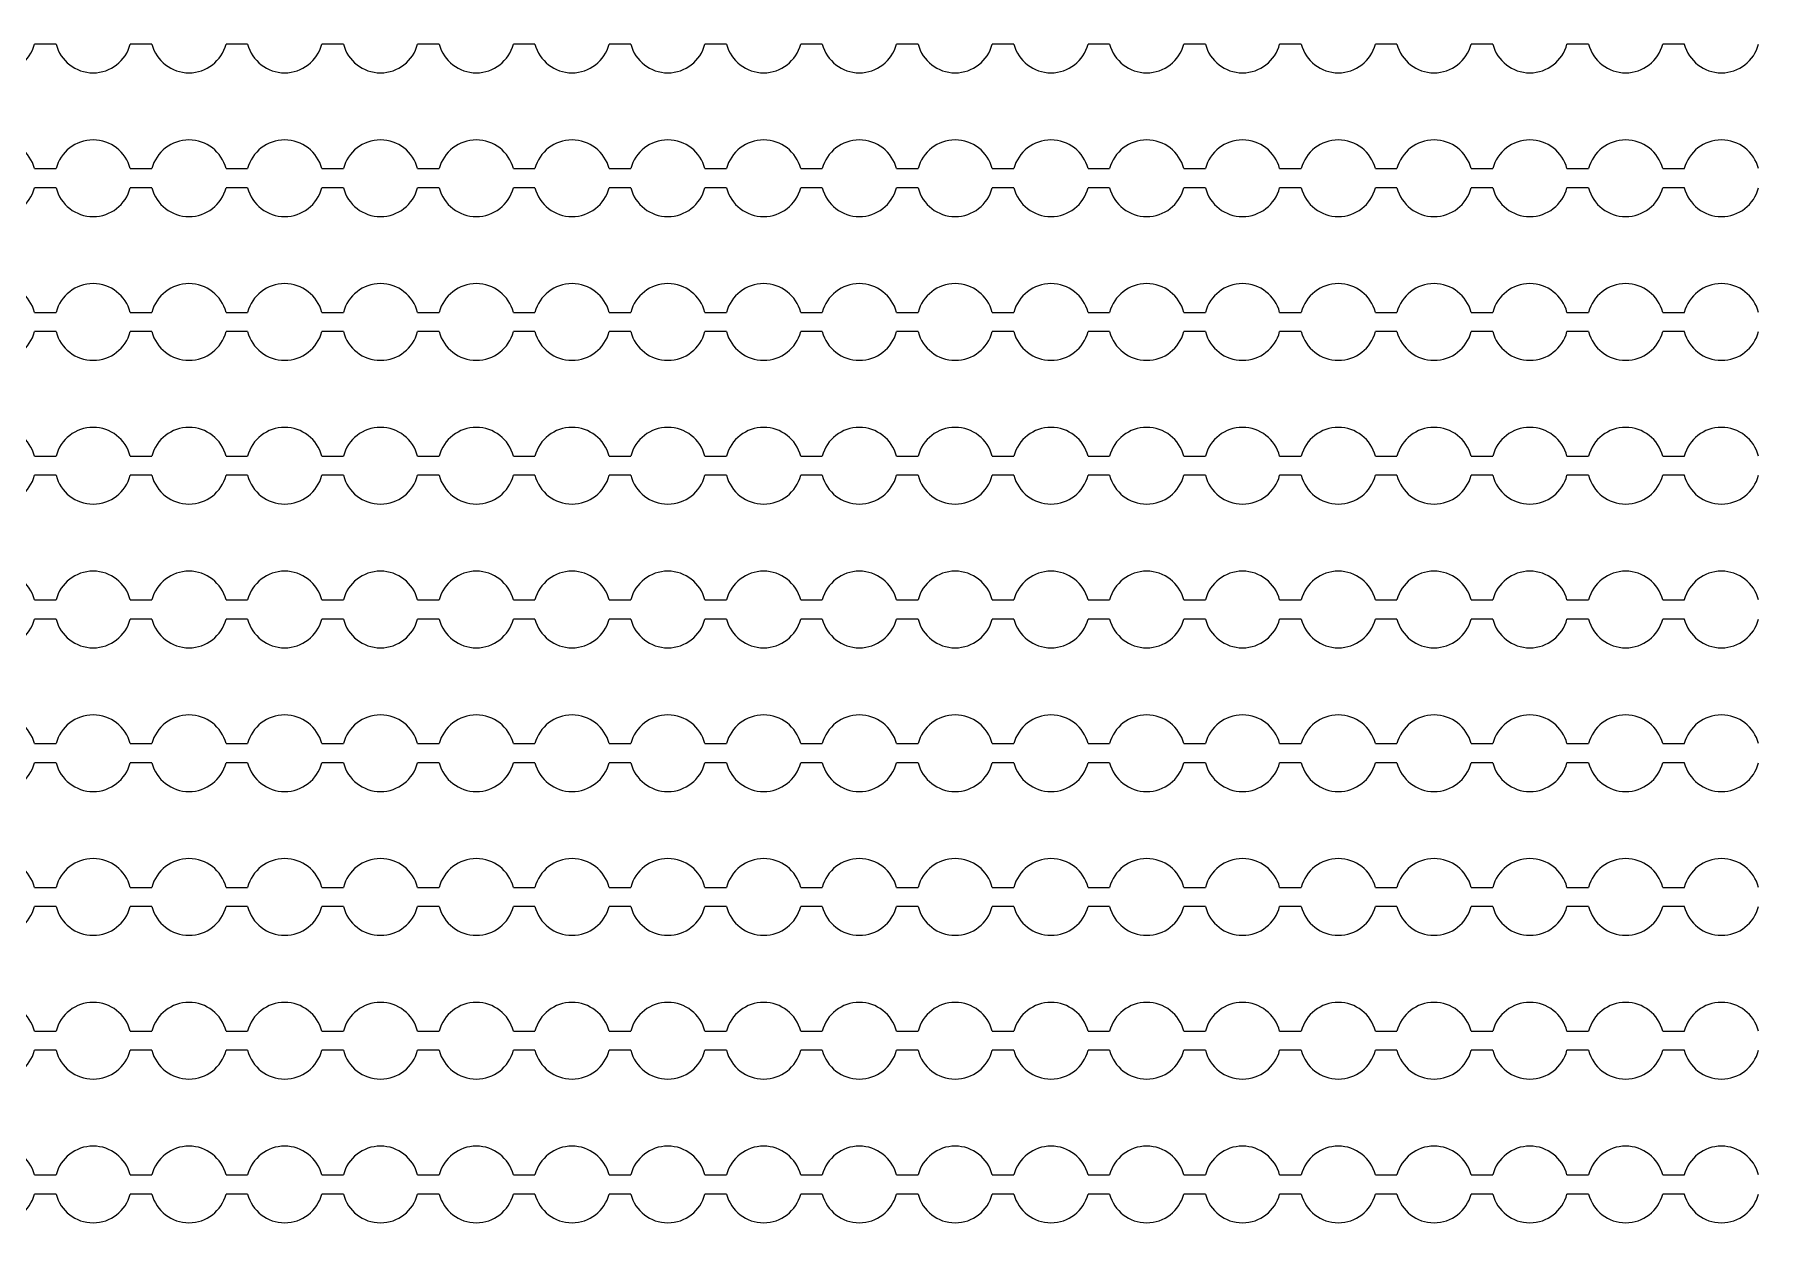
# Model space of a CAD drawing. Extents: x 4056 to 105656, y 4120 to 105720.
# Drawn here: x 63991 to 64891, y 71467 to 72099 of the extents above; entities that cross this region are included whole.
import ezdxf

# ---------------------------------------------------------------- set-up
doc = ezdxf.new("R2010")
doc.units = 13
doc.header["$MEASUREMENT"] = 0
doc.layers.add('Main Layer', color=7, linetype='Continuous', lineweight=0)

msp = doc.modelspace()

# ---------------------------------------------------------------- linework, layer by layer
for p, q in [((64002.15, 72094.2), (63990.88, 72094.2)), ((64052.15, 72094.2), (64040.88, 72094.2)), ((64102.15, 72094.2), (64090.88, 72094.2)), ((64152.15, 72094.2), (64140.88, 72094.2)), ((64202.15, 72094.2), (64190.88, 72094.2)), ((64252.15, 72094.2), (64240.88, 72094.2)), ((64302.15, 72094.2), (64290.88, 72094.2)), ((64352.15, 72094.2), (64340.88, 72094.2)), ((64402.15, 72094.2), (64390.88, 72094.2)), ((64452.15, 72094.2), (64440.88, 72094.2)), ((64502.15, 72094.2), (64490.88, 72094.2)), ((64552.15, 72094.2), (64540.88, 72094.2)), ((64602.15, 72094.2), (64590.88, 72094.2)), ((64652.15, 72094.2), (64640.88, 72094.2)), ((64702.15, 72094.2), (64690.88, 72094.2)), ((64752.15, 72094.2), (64740.88, 72094.2)), ((64802.15, 72094.2), (64790.88, 72094.2)), ((64852.15, 72094.2), (64840.88, 72094.2)), ((63990.88, 72029.2), (64002.15, 72029.2)), ((64040.88, 72029.2), (64052.15, 72029.2)), ((64090.88, 72029.2), (64102.15, 72029.2)), ((64140.88, 72029.2), (64152.15, 72029.2)), ((64190.88, 72029.2), (64202.15, 72029.2)), ((64240.88, 72029.2), (64252.15, 72029.2)), ((64290.88, 72029.2), (64302.15, 72029.2)), ((64340.88, 72029.2), (64352.15, 72029.2)), ((64390.88, 72029.2), (64402.15, 72029.2)), ((64440.88, 72029.2), (64452.15, 72029.2)), ((64490.88, 72029.2), (64502.15, 72029.2)), ((64540.88, 72029.2), (64552.15, 72029.2)), ((64590.88, 72029.2), (64602.15, 72029.2)), ((64640.88, 72029.2), (64652.15, 72029.2)), ((64690.88, 72029.2), (64702.15, 72029.2)), ((64740.88, 72029.2), (64752.15, 72029.2)), ((64790.88, 72029.2), (64802.15, 72029.2)), ((64840.88, 72029.2), (64852.15, 72029.2)), ((64002.15, 72019.2), (63990.88, 72019.2)), ((64052.15, 72019.2), (64040.88, 72019.2)), ((64102.15, 72019.2), (64090.88, 72019.2)), ((64152.15, 72019.2), (64140.88, 72019.2)), ((64202.15, 72019.2), (64190.88, 72019.2)), ((64252.15, 72019.2), (64240.88, 72019.2)), ((64302.15, 72019.2), (64290.88, 72019.2)), ((64352.15, 72019.2), (64340.88, 72019.2)), ((64402.15, 72019.2), (64390.88, 72019.2)), ((64452.15, 72019.2), (64440.88, 72019.2)), ((64502.15, 72019.2), (64490.88, 72019.2)), ((64552.15, 72019.2), (64540.88, 72019.2)), ((64602.15, 72019.2), (64590.88, 72019.2)), ((64652.15, 72019.2), (64640.88, 72019.2)), ((64702.15, 72019.2), (64690.88, 72019.2)), ((64752.15, 72019.2), (64740.88, 72019.2)), ((64802.15, 72019.2), (64790.88, 72019.2)), ((64852.15, 72019.2), (64840.88, 72019.2)), ((63990.88, 71954.2), (64002.15, 71954.2)), ((64040.88, 71954.2), (64052.15, 71954.2)), ((64090.88, 71954.2), (64102.15, 71954.2)), ((64140.88, 71954.2), (64152.15, 71954.2)), ((64190.88, 71954.2), (64202.15, 71954.2)), ((64240.88, 71954.2), (64252.15, 71954.2)), ((64290.88, 71954.2), (64302.15, 71954.2)), ((64340.88, 71954.2), (64352.15, 71954.2)), ((64390.88, 71954.2), (64402.15, 71954.2)), ((64440.88, 71954.2), (64452.15, 71954.2)), ((64490.88, 71954.2), (64502.15, 71954.2)), ((64540.88, 71954.2), (64552.15, 71954.2)), ((64590.88, 71954.2), (64602.15, 71954.2)), ((64640.88, 71954.2), (64652.15, 71954.2)), ((64690.88, 71954.2), (64702.15, 71954.2)), ((64740.88, 71954.2), (64752.15, 71954.2)), ((64790.88, 71954.2), (64802.15, 71954.2)), ((64840.88, 71954.2), (64852.15, 71954.2)), ((64002.15, 71944.2), (63990.88, 71944.2)), ((64052.15, 71944.2), (64040.88, 71944.2)), ((64102.15, 71944.2), (64090.88, 71944.2)), ((64152.15, 71944.2), (64140.88, 71944.2)), ((64202.15, 71944.2), (64190.88, 71944.2)), ((64252.15, 71944.2), (64240.88, 71944.2)), ((64302.15, 71944.2), (64290.88, 71944.2)), ((64352.15, 71944.2), (64340.88, 71944.2)), ((64402.15, 71944.2), (64390.88, 71944.2)), ((64452.15, 71944.2), (64440.88, 71944.2)), ((64502.15, 71944.2), (64490.88, 71944.2)), ((64552.15, 71944.2), (64540.88, 71944.2)), ((64602.15, 71944.2), (64590.88, 71944.2)), ((64652.15, 71944.2), (64640.88, 71944.2)), ((64702.15, 71944.2), (64690.88, 71944.2)), ((64752.15, 71944.2), (64740.88, 71944.2)), ((64802.15, 71944.2), (64790.88, 71944.2)), ((64852.15, 71944.2), (64840.88, 71944.2)), ((63990.88, 71879.2), (64002.15, 71879.2)), ((64040.88, 71879.2), (64052.15, 71879.2)), ((64090.88, 71879.2), (64102.15, 71879.2)), ((64140.88, 71879.2), (64152.15, 71879.2)), ((64190.88, 71879.2), (64202.15, 71879.2)), ((64240.88, 71879.2), (64252.15, 71879.2)), ((64290.88, 71879.2), (64302.15, 71879.2)), ((64340.88, 71879.2), (64352.15, 71879.2)), ((64390.88, 71879.2), (64402.15, 71879.2)), ((64440.88, 71879.2), (64452.15, 71879.2)), ((64490.88, 71879.2), (64502.15, 71879.2)), ((64540.88, 71879.2), (64552.15, 71879.2)), ((64590.88, 71879.2), (64602.15, 71879.2)), ((64640.88, 71879.2), (64652.15, 71879.2)), ((64690.88, 71879.2), (64702.15, 71879.2)), ((64740.88, 71879.2), (64752.15, 71879.2)), ((64790.88, 71879.2), (64802.15, 71879.2)), ((64840.88, 71879.2), (64852.15, 71879.2)), ((64002.15, 71869.2), (63990.88, 71869.2)), ((64052.15, 71869.2), (64040.88, 71869.2)), ((64102.15, 71869.2), (64090.88, 71869.2)), ((64152.15, 71869.2), (64140.88, 71869.2)), ((64202.15, 71869.2), (64190.88, 71869.2)), ((64252.15, 71869.2), (64240.88, 71869.2)), ((64302.15, 71869.2), (64290.88, 71869.2)), ((64352.15, 71869.2), (64340.88, 71869.2)), ((64402.15, 71869.2), (64390.88, 71869.2)), ((64452.15, 71869.2), (64440.88, 71869.2)), ((64502.15, 71869.2), (64490.88, 71869.2)), ((64552.15, 71869.2), (64540.88, 71869.2)), ((64602.15, 71869.2), (64590.88, 71869.2)), ((64652.15, 71869.2), (64640.88, 71869.2)), ((64702.15, 71869.2), (64690.88, 71869.2)), ((64752.15, 71869.2), (64740.88, 71869.2)), ((64802.15, 71869.2), (64790.88, 71869.2)), ((64852.15, 71869.2), (64840.88, 71869.2)), ((63990.88, 71804.2), (64002.15, 71804.2)), ((64040.88, 71804.2), (64052.15, 71804.2)), ((64090.88, 71804.2), (64102.15, 71804.2)), ((64140.88, 71804.2), (64152.15, 71804.2)), ((64190.88, 71804.2), (64202.15, 71804.2)), ((64240.88, 71804.2), (64252.15, 71804.2)), ((64290.88, 71804.2), (64302.15, 71804.2)), ((64340.88, 71804.2), (64352.15, 71804.2)), ((64390.88, 71804.2), (64402.15, 71804.2)), ((64440.88, 71804.2), (64452.15, 71804.2)), ((64490.88, 71804.2), (64502.15, 71804.2)), ((64540.88, 71804.2), (64552.15, 71804.2)), ((64590.88, 71804.2), (64602.15, 71804.2)), ((64640.88, 71804.2), (64652.15, 71804.2)), ((64690.88, 71804.2), (64702.15, 71804.2)), ((64740.88, 71804.2), (64752.15, 71804.2)), ((64790.88, 71804.2), (64802.15, 71804.2)), ((64840.88, 71804.2), (64852.15, 71804.2)), ((64002.15, 71794.2), (63990.88, 71794.2)), ((64052.15, 71794.2), (64040.88, 71794.2)), ((64102.15, 71794.2), (64090.88, 71794.2)), ((64152.15, 71794.2), (64140.88, 71794.2)), ((64202.15, 71794.2), (64190.88, 71794.2)), ((64252.15, 71794.2), (64240.88, 71794.2)), ((64302.15, 71794.2), (64290.88, 71794.2)), ((64352.15, 71794.2), (64340.88, 71794.2)), ((64402.15, 71794.2), (64390.88, 71794.2)), ((64452.15, 71794.2), (64440.88, 71794.2)), ((64502.15, 71794.2), (64490.88, 71794.2)), ((64552.15, 71794.2), (64540.88, 71794.2)), ((64602.15, 71794.2), (64590.88, 71794.2)), ((64652.15, 71794.2), (64640.88, 71794.2)), ((64702.15, 71794.2), (64690.88, 71794.2)), ((64752.15, 71794.2), (64740.88, 71794.2)), ((64802.15, 71794.2), (64790.88, 71794.2)), ((64852.15, 71794.2), (64840.88, 71794.2)), ((63990.88, 71729.2), (64002.15, 71729.2)), ((64040.88, 71729.2), (64052.15, 71729.2)), ((64090.88, 71729.2), (64102.15, 71729.2)), ((64140.88, 71729.2), (64152.15, 71729.2)), ((64190.88, 71729.2), (64202.15, 71729.2)), ((64240.88, 71729.2), (64252.15, 71729.2)), ((64290.88, 71729.2), (64302.15, 71729.2)), ((64340.88, 71729.2), (64352.15, 71729.2)), ((64390.88, 71729.2), (64402.15, 71729.2)), ((64440.88, 71729.2), (64452.15, 71729.2)), ((64490.88, 71729.2), (64502.15, 71729.2)), ((64540.88, 71729.2), (64552.15, 71729.2)), ((64590.88, 71729.2), (64602.15, 71729.2)), ((64640.88, 71729.2), (64652.15, 71729.2)), ((64690.88, 71729.2), (64702.15, 71729.2)), ((64740.88, 71729.2), (64752.15, 71729.2)), ((64790.88, 71729.2), (64802.15, 71729.2)), ((64840.88, 71729.2), (64852.15, 71729.2)), ((64002.15, 71719.2), (63990.88, 71719.2)), ((64052.15, 71719.2), (64040.88, 71719.2)), ((64102.15, 71719.2), (64090.88, 71719.2)), ((64152.15, 71719.2), (64140.88, 71719.2)), ((64202.15, 71719.2), (64190.88, 71719.2)), ((64252.15, 71719.2), (64240.88, 71719.2)), ((64302.15, 71719.2), (64290.88, 71719.2)), ((64352.15, 71719.2), (64340.88, 71719.2)), ((64402.15, 71719.2), (64390.88, 71719.2)), ((64452.15, 71719.2), (64440.88, 71719.2)), ((64502.15, 71719.2), (64490.88, 71719.2)), ((64552.15, 71719.2), (64540.88, 71719.2)), ((64602.15, 71719.2), (64590.88, 71719.2)), ((64652.15, 71719.2), (64640.88, 71719.2)), ((64702.15, 71719.2), (64690.88, 71719.2)), ((64752.15, 71719.2), (64740.88, 71719.2)), ((64802.15, 71719.2), (64790.88, 71719.2)), ((64852.15, 71719.2), (64840.88, 71719.2)), ((63990.88, 71654.2), (64002.15, 71654.2)), ((64040.88, 71654.2), (64052.15, 71654.2)), ((64090.88, 71654.2), (64102.15, 71654.2)), ((64140.88, 71654.2), (64152.15, 71654.2)), ((64190.88, 71654.2), (64202.15, 71654.2)), ((64240.88, 71654.2), (64252.15, 71654.2)), ((64290.88, 71654.2), (64302.15, 71654.2)), ((64340.88, 71654.2), (64352.15, 71654.2)), ((64390.88, 71654.2), (64402.15, 71654.2)), ((64440.88, 71654.2), (64452.15, 71654.2)), ((64490.88, 71654.2), (64502.15, 71654.2)), ((64540.88, 71654.2), (64552.15, 71654.2)), ((64590.88, 71654.2), (64602.15, 71654.2)), ((64640.88, 71654.2), (64652.15, 71654.2)), ((64690.88, 71654.2), (64702.15, 71654.2)), ((64740.88, 71654.2), (64752.15, 71654.2)), ((64790.88, 71654.2), (64802.15, 71654.2)), ((64840.88, 71654.2), (64852.15, 71654.2)), ((64002.15, 71644.2), (63990.88, 71644.2)), ((64052.15, 71644.2), (64040.88, 71644.2)), ((64102.15, 71644.2), (64090.88, 71644.2)), ((64152.15, 71644.2), (64140.88, 71644.2)), ((64202.15, 71644.2), (64190.88, 71644.2)), ((64252.15, 71644.2), (64240.88, 71644.2)), ((64302.15, 71644.2), (64290.88, 71644.2)), ((64352.15, 71644.2), (64340.88, 71644.2)), ((64402.15, 71644.2), (64390.88, 71644.2)), ((64452.15, 71644.2), (64440.88, 71644.2)), ((64502.15, 71644.2), (64490.88, 71644.2)), ((64552.15, 71644.2), (64540.88, 71644.2)), ((64602.15, 71644.2), (64590.88, 71644.2)), ((64652.15, 71644.2), (64640.88, 71644.2)), ((64702.15, 71644.2), (64690.88, 71644.2)), ((64752.15, 71644.2), (64740.88, 71644.2)), ((64802.15, 71644.2), (64790.88, 71644.2)), ((64852.15, 71644.2), (64840.88, 71644.2)), ((63990.88, 71579.2), (64002.15, 71579.2)), ((64040.88, 71579.2), (64052.15, 71579.2)), ((64090.88, 71579.2), (64102.15, 71579.2)), ((64140.88, 71579.2), (64152.15, 71579.2)), ((64190.88, 71579.2), (64202.15, 71579.2)), ((64240.88, 71579.2), (64252.15, 71579.2)), ((64290.88, 71579.2), (64302.15, 71579.2)), ((64340.88, 71579.2), (64352.15, 71579.2)), ((64390.88, 71579.2), (64402.15, 71579.2)), ((64440.88, 71579.2), (64452.15, 71579.2)), ((64490.88, 71579.2), (64502.15, 71579.2)), ((64540.88, 71579.2), (64552.15, 71579.2)), ((64590.88, 71579.2), (64602.15, 71579.2)), ((64640.88, 71579.2), (64652.15, 71579.2)), ((64690.88, 71579.2), (64702.15, 71579.2)), ((64740.88, 71579.2), (64752.15, 71579.2)), ((64790.88, 71579.2), (64802.15, 71579.2)), ((64840.88, 71579.2), (64852.15, 71579.2)), ((64002.15, 71569.2), (63990.88, 71569.2)), ((64052.15, 71569.2), (64040.88, 71569.2)), ((64102.15, 71569.2), (64090.88, 71569.2)), ((64152.15, 71569.2), (64140.88, 71569.2)), ((64202.15, 71569.2), (64190.88, 71569.2)), ((64252.15, 71569.2), (64240.88, 71569.2)), ((64302.15, 71569.2), (64290.88, 71569.2)), ((64352.15, 71569.2), (64340.88, 71569.2)), ((64402.15, 71569.2), (64390.88, 71569.2)), ((64452.15, 71569.2), (64440.88, 71569.2)), ((64502.15, 71569.2), (64490.88, 71569.2)), ((64552.15, 71569.2), (64540.88, 71569.2)), ((64602.15, 71569.2), (64590.88, 71569.2)), ((64652.15, 71569.2), (64640.88, 71569.2)), ((64702.15, 71569.2), (64690.88, 71569.2)), ((64752.15, 71569.2), (64740.88, 71569.2)), ((64802.15, 71569.2), (64790.88, 71569.2)), ((64852.15, 71569.2), (64840.88, 71569.2)), ((63990.88, 71504.2), (64002.15, 71504.2)), ((64040.88, 71504.2), (64052.15, 71504.2)), ((64090.88, 71504.2), (64102.15, 71504.2)), ((64140.88, 71504.2), (64152.15, 71504.2)), ((64190.88, 71504.2), (64202.15, 71504.2)), ((64240.88, 71504.2), (64252.15, 71504.2)), ((64290.88, 71504.2), (64302.15, 71504.2)), ((64340.88, 71504.2), (64352.15, 71504.2)), ((64390.88, 71504.2), (64402.15, 71504.2)), ((64440.88, 71504.2), (64452.15, 71504.2)), ((64490.88, 71504.2), (64502.15, 71504.2)), ((64540.88, 71504.2), (64552.15, 71504.2)), ((64590.88, 71504.2), (64602.15, 71504.2)), ((64640.88, 71504.2), (64652.15, 71504.2)), ((64690.88, 71504.2), (64702.15, 71504.2)), ((64740.88, 71504.2), (64752.15, 71504.2)), ((64790.88, 71504.2), (64802.15, 71504.2)), ((64840.88, 71504.2), (64852.15, 71504.2)), ((64002.15, 71494.2), (63990.88, 71494.2)), ((64052.15, 71494.2), (64040.88, 71494.2)), ((64102.15, 71494.2), (64090.88, 71494.2)), ((64152.15, 71494.2), (64140.88, 71494.2)), ((64202.15, 71494.2), (64190.88, 71494.2)), ((64252.15, 71494.2), (64240.88, 71494.2)), ((64302.15, 71494.2), (64290.88, 71494.2)), ((64352.15, 71494.2), (64340.88, 71494.2)), ((64402.15, 71494.2), (64390.88, 71494.2)), ((64452.15, 71494.2), (64440.88, 71494.2)), ((64502.15, 71494.2), (64490.88, 71494.2)), ((64552.15, 71494.2), (64540.88, 71494.2)), ((64602.15, 71494.2), (64590.88, 71494.2)), ((64652.15, 71494.2), (64640.88, 71494.2)), ((64702.15, 71494.2), (64690.88, 71494.2)), ((64752.15, 71494.2), (64740.88, 71494.2)), ((64802.15, 71494.2), (64790.88, 71494.2)), ((64852.15, 71494.2), (64840.88, 71494.2))]:
    msp.add_line(p, q)
at = {"lineweight": 0}
msp.add_circle((61011.64, 73976.06), 11000, dxfattribs=at)
for centre, start, end in [((63971.51, 72099.2), 194.47751, 345.52249), ((64021.51, 72099.2), 194.47751, 345.52249), ((64071.51, 72099.2), 194.47751, 345.52249), ((64121.51, 72099.2), 194.47751, 345.52249), ((64171.51, 72099.2), 194.47751, 345.52249), ((64221.51, 72099.2), 194.47751, 345.52249), ((64271.51, 72099.2), 194.47751, 345.52249), ((64321.51, 72099.2), 194.47751, 345.52249), ((64371.51, 72099.2), 194.47751, 345.52249), ((64421.51, 72099.2), 194.47751, 345.52249), ((64471.51, 72099.2), 194.47751, 345.52249), ((64521.51, 72099.2), 194.47751, 345.52249), ((64571.51, 72099.2), 194.47751, 345.52249), ((64621.51, 72099.2), 194.47751, 345.52249), ((64671.51, 72099.2), 194.47751, 345.52249), ((64721.51, 72099.2), 194.47751, 345.52249), ((64771.51, 72099.2), 194.47751, 345.52249), ((64821.51, 72099.2), 194.47751, 345.52249), ((64871.51, 72099.2), 194.47751, 345.52249), ((63971.51, 72024.2), 14.47751, 165.52249), ((64021.51, 72024.2), 14.47751, 165.52249), ((64071.51, 72024.2), 14.47751, 165.52249), ((64121.51, 72024.2), 14.47751, 165.52249), ((64171.51, 72024.2), 14.47751, 165.52249), ((64221.51, 72024.2), 14.47751, 165.52249), ((64271.51, 72024.2), 14.47751, 165.52249), ((64321.51, 72024.2), 14.47751, 165.52249), ((64371.51, 72024.2), 14.47751, 165.52249), ((64421.51, 72024.2), 14.47751, 165.52249), ((64471.51, 72024.2), 14.47751, 165.52249), ((64521.51, 72024.2), 14.47751, 165.52249), ((64571.51, 72024.2), 14.47751, 165.52249), ((64621.51, 72024.2), 14.47751, 165.52249), ((64671.51, 72024.2), 14.47751, 165.52249), ((64721.51, 72024.2), 14.47751, 165.52249), ((64771.51, 72024.2), 14.47751, 165.52249), ((64821.51, 72024.2), 14.47751, 165.52249), ((64871.51, 72024.2), 14.47751, 165.52249), ((63971.51, 72024.2), 194.47751, 345.52249), ((64021.51, 72024.2), 194.47751, 345.52249), ((64071.51, 72024.2), 194.47751, 345.52249), ((64121.51, 72024.2), 194.47751, 345.52249), ((64171.51, 72024.2), 194.47751, 345.52249), ((64221.51, 72024.2), 194.47751, 345.52249), ((64271.51, 72024.2), 194.47751, 345.52249), ((64321.51, 72024.2), 194.47751, 345.52249), ((64371.51, 72024.2), 194.47751, 345.52249), ((64421.51, 72024.2), 194.47751, 345.52249), ((64471.51, 72024.2), 194.47751, 345.52249), ((64521.51, 72024.2), 194.47751, 345.52249), ((64571.51, 72024.2), 194.47751, 345.52249), ((64621.51, 72024.2), 194.47751, 345.52249), ((64671.51, 72024.2), 194.47751, 345.52249), ((64721.51, 72024.2), 194.47751, 345.52249), ((64771.51, 72024.2), 194.47751, 345.52249), ((64821.51, 72024.2), 194.47751, 345.52249), ((64871.51, 72024.2), 194.47751, 345.52249), ((63971.51, 71949.2), 14.47751, 165.52249), ((64021.51, 71949.2), 14.47751, 165.52249), ((64071.51, 71949.2), 14.47751, 165.52249), ((64121.51, 71949.2), 14.47751, 165.52249), ((64171.51, 71949.2), 14.47751, 165.52249), ((64221.51, 71949.2), 14.47751, 165.52249), ((64271.51, 71949.2), 14.47751, 165.52249), ((64321.51, 71949.2), 14.47751, 165.52249), ((64371.51, 71949.2), 14.47751, 165.52249), ((64421.51, 71949.2), 14.47751, 165.52249), ((64471.51, 71949.2), 14.47751, 165.52249), ((64521.51, 71949.2), 14.47751, 165.52249), ((64571.51, 71949.2), 14.47751, 165.52249), ((64621.51, 71949.2), 14.47751, 165.52249), ((64671.51, 71949.2), 14.47751, 165.52249), ((64721.51, 71949.2), 14.47751, 165.52249), ((64771.51, 71949.2), 14.47751, 165.52249), ((64821.51, 71949.2), 14.47751, 165.52249), ((64871.51, 71949.2), 14.47751, 165.52249), ((63971.51, 71949.2), 194.47751, 345.52249), ((64021.51, 71949.2), 194.47751, 345.52249), ((64071.51, 71949.2), 194.47751, 345.52249), ((64121.51, 71949.2), 194.47751, 345.52249), ((64171.51, 71949.2), 194.47751, 345.52249), ((64221.51, 71949.2), 194.47751, 345.52249), ((64271.51, 71949.2), 194.47751, 345.52249), ((64321.51, 71949.2), 194.47751, 345.52249), ((64371.51, 71949.2), 194.47751, 345.52249), ((64421.51, 71949.2), 194.47751, 345.52249), ((64471.51, 71949.2), 194.47751, 345.52249), ((64521.51, 71949.2), 194.47751, 345.52249), ((64571.51, 71949.2), 194.47751, 345.52249), ((64621.51, 71949.2), 194.47751, 345.52249), ((64671.51, 71949.2), 194.47751, 345.52249), ((64721.51, 71949.2), 194.47751, 345.52249), ((64771.51, 71949.2), 194.47751, 345.52249), ((64821.51, 71949.2), 194.47751, 345.52249), ((64871.51, 71949.2), 194.47751, 345.52249), ((63971.51, 71874.2), 14.47751, 165.52249), ((64021.51, 71874.2), 14.47751, 165.52249), ((64071.51, 71874.2), 14.47751, 165.52249), ((64121.51, 71874.2), 14.47751, 165.52249), ((64171.51, 71874.2), 14.47751, 165.52249), ((64221.51, 71874.2), 14.47751, 165.52249), ((64271.51, 71874.2), 14.47751, 165.52249), ((64321.51, 71874.2), 14.47751, 165.52249), ((64371.51, 71874.2), 14.47751, 165.52249), ((64421.51, 71874.2), 14.47751, 165.52249), ((64471.51, 71874.2), 14.47751, 165.52249), ((64521.51, 71874.2), 14.47751, 165.52249), ((64571.51, 71874.2), 14.47751, 165.52249), ((64621.51, 71874.2), 14.47751, 165.52249), ((64671.51, 71874.2), 14.47751, 165.52249), ((64721.51, 71874.2), 14.47751, 165.52249), ((64771.51, 71874.2), 14.47751, 165.52249), ((64821.51, 71874.2), 14.47751, 165.52249), ((64871.51, 71874.2), 14.47751, 165.52249), ((63971.51, 71874.2), 194.47751, 345.52249), ((64021.51, 71874.2), 194.47751, 345.52249), ((64071.51, 71874.2), 194.47751, 345.52249), ((64121.51, 71874.2), 194.47751, 345.52249), ((64171.51, 71874.2), 194.47751, 345.52249), ((64221.51, 71874.2), 194.47751, 345.52249), ((64271.51, 71874.2), 194.47751, 345.52249), ((64321.51, 71874.2), 194.47751, 345.52249), ((64371.51, 71874.2), 194.47751, 345.52249), ((64421.51, 71874.2), 194.47751, 345.52249), ((64471.51, 71874.2), 194.47751, 345.52249), ((64521.51, 71874.2), 194.47751, 345.52249), ((64571.51, 71874.2), 194.47751, 345.52249), ((64621.51, 71874.2), 194.47751, 345.52249), ((64671.51, 71874.2), 194.47751, 345.52249), ((64721.51, 71874.2), 194.47751, 345.52249), ((64771.51, 71874.2), 194.47751, 345.52249), ((64821.51, 71874.2), 194.47751, 345.52249), ((64871.51, 71874.2), 194.47751, 345.52249), ((63971.51, 71799.2), 14.47751, 165.52249), ((64021.51, 71799.2), 14.47751, 165.52249), ((64071.51, 71799.2), 14.47751, 165.52249), ((64121.51, 71799.2), 14.47751, 165.52249), ((64171.51, 71799.2), 14.47751, 165.52249), ((64221.51, 71799.2), 14.47751, 165.52249), ((64271.51, 71799.2), 14.47751, 165.52249), ((64321.51, 71799.2), 14.47751, 165.52249), ((64371.51, 71799.2), 14.47751, 165.52249), ((64421.51, 71799.2), 14.47751, 165.52249), ((64471.51, 71799.2), 14.47751, 165.52249), ((64521.51, 71799.2), 14.47751, 165.52249), ((64571.51, 71799.2), 14.47751, 165.52249), ((64621.51, 71799.2), 14.47751, 165.52249), ((64671.51, 71799.2), 14.47751, 165.52249), ((64721.51, 71799.2), 14.47751, 165.52249), ((64771.51, 71799.2), 14.47751, 165.52249), ((64821.51, 71799.2), 14.47751, 165.52249), ((64871.51, 71799.2), 14.47751, 165.52249), ((63971.51, 71799.2), 194.47751, 345.52249), ((64021.51, 71799.2), 194.47751, 345.52249), ((64071.51, 71799.2), 194.47751, 345.52249), ((64121.51, 71799.2), 194.47751, 345.52249), ((64171.51, 71799.2), 194.47751, 345.52249), ((64221.51, 71799.2), 194.47751, 345.52249), ((64271.51, 71799.2), 194.47751, 345.52249), ((64321.51, 71799.2), 194.47751, 345.52249), ((64371.51, 71799.2), 194.47751, 345.52249), ((64421.51, 71799.2), 194.47751, 345.52249), ((64471.51, 71799.2), 194.47751, 345.52249), ((64521.51, 71799.2), 194.47751, 345.52249), ((64571.51, 71799.2), 194.47751, 345.52249), ((64621.51, 71799.2), 194.47751, 345.52249), ((64671.51, 71799.2), 194.47751, 345.52249), ((64721.51, 71799.2), 194.47751, 345.52249), ((64771.51, 71799.2), 194.47751, 345.52249), ((64821.51, 71799.2), 194.47751, 345.52249), ((64871.51, 71799.2), 194.47751, 345.52249), ((63971.51, 71724.2), 14.47751, 165.52249), ((64021.51, 71724.2), 14.47751, 165.52249), ((64071.51, 71724.2), 14.47751, 165.52249), ((64121.51, 71724.2), 14.47751, 165.52249), ((64171.51, 71724.2), 14.47751, 165.52249), ((64221.51, 71724.2), 14.47751, 165.52249), ((64271.51, 71724.2), 14.47751, 165.52249), ((64321.51, 71724.2), 14.47751, 165.52249), ((64371.51, 71724.2), 14.47751, 165.52249), ((64421.51, 71724.2), 14.47751, 165.52249), ((64471.51, 71724.2), 14.47751, 165.52249), ((64521.51, 71724.2), 14.47751, 165.52249), ((64571.51, 71724.2), 14.47751, 165.52249), ((64621.51, 71724.2), 14.47751, 165.52249), ((64671.51, 71724.2), 14.47751, 165.52249), ((64721.51, 71724.2), 14.47751, 165.52249), ((64771.51, 71724.2), 14.47751, 165.52249), ((64821.51, 71724.2), 14.47751, 165.52249), ((64871.51, 71724.2), 14.47751, 165.52249), ((63971.51, 71724.2), 194.47751, 345.52249), ((64021.51, 71724.2), 194.47751, 345.52249), ((64071.51, 71724.2), 194.47751, 345.52249), ((64121.51, 71724.2), 194.47751, 345.52249), ((64171.51, 71724.2), 194.47751, 345.52249), ((64221.51, 71724.2), 194.47751, 345.52249), ((64271.51, 71724.2), 194.47751, 345.52249), ((64321.51, 71724.2), 194.47751, 345.52249), ((64371.51, 71724.2), 194.47751, 345.52249), ((64421.51, 71724.2), 194.47751, 345.52249), ((64471.51, 71724.2), 194.47751, 345.52249), ((64521.51, 71724.2), 194.47751, 345.52249), ((64571.51, 71724.2), 194.47751, 345.52249), ((64621.51, 71724.2), 194.47751, 345.52249), ((64671.51, 71724.2), 194.47751, 345.52249), ((64721.51, 71724.2), 194.47751, 345.52249), ((64771.51, 71724.2), 194.47751, 345.52249), ((64821.51, 71724.2), 194.47751, 345.52249), ((64871.51, 71724.2), 194.47751, 345.52249), ((63971.51, 71649.2), 14.47751, 165.52249), ((64021.51, 71649.2), 14.47751, 165.52249), ((64071.51, 71649.2), 14.47751, 165.52249), ((64121.51, 71649.2), 14.47751, 165.52249), ((64171.51, 71649.2), 14.47751, 165.52249), ((64221.51, 71649.2), 14.47751, 165.52249), ((64271.51, 71649.2), 14.47751, 165.52249), ((64321.51, 71649.2), 14.47751, 165.52249), ((64371.51, 71649.2), 14.47751, 165.52249), ((64421.51, 71649.2), 14.47751, 165.52249), ((64471.51, 71649.2), 14.47751, 165.52249), ((64521.51, 71649.2), 14.47751, 165.52249), ((64571.51, 71649.2), 14.47751, 165.52249), ((64621.51, 71649.2), 14.47751, 165.52249), ((64671.51, 71649.2), 14.47751, 165.52249), ((64721.51, 71649.2), 14.47751, 165.52249), ((64771.51, 71649.2), 14.47751, 165.52249), ((64821.51, 71649.2), 14.47751, 165.52249), ((64871.51, 71649.2), 14.47751, 165.52249), ((63971.51, 71649.2), 194.47751, 345.52249), ((64021.51, 71649.2), 194.47751, 345.52249), ((64071.51, 71649.2), 194.47751, 345.52249), ((64121.51, 71649.2), 194.47751, 345.52249), ((64171.51, 71649.2), 194.47751, 345.52249), ((64221.51, 71649.2), 194.47751, 345.52249), ((64271.51, 71649.2), 194.47751, 345.52249), ((64321.51, 71649.2), 194.47751, 345.52249), ((64371.51, 71649.2), 194.47751, 345.52249), ((64421.51, 71649.2), 194.47751, 345.52249), ((64471.51, 71649.2), 194.47751, 345.52249), ((64521.51, 71649.2), 194.47751, 345.52249), ((64571.51, 71649.2), 194.47751, 345.52249), ((64621.51, 71649.2), 194.47751, 345.52249), ((64671.51, 71649.2), 194.47751, 345.52249), ((64721.51, 71649.2), 194.47751, 345.52249), ((64771.51, 71649.2), 194.47751, 345.52249), ((64821.51, 71649.2), 194.47751, 345.52249), ((64871.51, 71649.2), 194.47751, 345.52249), ((63971.51, 71574.2), 14.47751, 165.52249), ((64021.51, 71574.2), 14.47751, 165.52249), ((64071.51, 71574.2), 14.47751, 165.52249), ((64121.51, 71574.2), 14.47751, 165.52249), ((64171.51, 71574.2), 14.47751, 165.52249), ((64221.51, 71574.2), 14.47751, 165.52249), ((64271.51, 71574.2), 14.47751, 165.52249), ((64321.51, 71574.2), 14.47751, 165.52249), ((64371.51, 71574.2), 14.47751, 165.52249), ((64421.51, 71574.2), 14.47751, 165.52249), ((64471.51, 71574.2), 14.47751, 165.52249), ((64521.51, 71574.2), 14.47751, 165.52249), ((64571.51, 71574.2), 14.47751, 165.52249), ((64621.51, 71574.2), 14.47751, 165.52249), ((64671.51, 71574.2), 14.47751, 165.52249), ((64721.51, 71574.2), 14.47751, 165.52249), ((64771.51, 71574.2), 14.47751, 165.52249), ((64821.51, 71574.2), 14.47751, 165.52249), ((64871.51, 71574.2), 14.47751, 165.52249), ((63971.51, 71574.2), 194.47751, 345.52249), ((64021.51, 71574.2), 194.47751, 345.52249), ((64071.51, 71574.2), 194.47751, 345.52249), ((64121.51, 71574.2), 194.47751, 345.52249), ((64171.51, 71574.2), 194.47751, 345.52249), ((64221.51, 71574.2), 194.47751, 345.52249), ((64271.51, 71574.2), 194.47751, 345.52249), ((64321.51, 71574.2), 194.47751, 345.52249), ((64371.51, 71574.2), 194.47751, 345.52249), ((64421.51, 71574.2), 194.47751, 345.52249), ((64471.51, 71574.2), 194.47751, 345.52249), ((64521.51, 71574.2), 194.47751, 345.52249), ((64571.51, 71574.2), 194.47751, 345.52249), ((64621.51, 71574.2), 194.47751, 345.52249), ((64671.51, 71574.2), 194.47751, 345.52249), ((64721.51, 71574.2), 194.47751, 345.52249), ((64771.51, 71574.2), 194.47751, 345.52249), ((64821.51, 71574.2), 194.47751, 345.52249), ((64871.51, 71574.2), 194.47751, 345.52249), ((63971.51, 71499.2), 14.47751, 165.52249), ((64021.51, 71499.2), 14.47751, 165.52249), ((64071.51, 71499.2), 14.47751, 165.52249), ((64121.51, 71499.2), 14.47751, 165.52249), ((64171.51, 71499.2), 14.47751, 165.52249), ((64221.51, 71499.2), 14.47751, 165.52249), ((64271.51, 71499.2), 14.47751, 165.52249), ((64321.51, 71499.2), 14.47751, 165.52249), ((64371.51, 71499.2), 14.47751, 165.52249), ((64421.51, 71499.2), 14.47751, 165.52249), ((64471.51, 71499.2), 14.47751, 165.52249), ((64521.51, 71499.2), 14.47751, 165.52249), ((64571.51, 71499.2), 14.47751, 165.52249), ((64621.51, 71499.2), 14.47751, 165.52249), ((64671.51, 71499.2), 14.47751, 165.52249), ((64721.51, 71499.2), 14.47751, 165.52249), ((64771.51, 71499.2), 14.47751, 165.52249), ((64821.51, 71499.2), 14.47751, 165.52249), ((64871.51, 71499.2), 14.47751, 165.52249), ((63971.51, 71499.2), 194.47751, 345.52249), ((64021.51, 71499.2), 194.47751, 345.52249), ((64071.51, 71499.2), 194.47751, 345.52249), ((64121.51, 71499.2), 194.47751, 345.52249), ((64171.51, 71499.2), 194.47751, 345.52249), ((64221.51, 71499.2), 194.47751, 345.52249), ((64271.51, 71499.2), 194.47751, 345.52249), ((64321.51, 71499.2), 194.47751, 345.52249), ((64371.51, 71499.2), 194.47751, 345.52249), ((64421.51, 71499.2), 194.47751, 345.52249), ((64471.51, 71499.2), 194.47751, 345.52249), ((64521.51, 71499.2), 194.47751, 345.52249), ((64571.51, 71499.2), 194.47751, 345.52249), ((64621.51, 71499.2), 194.47751, 345.52249), ((64671.51, 71499.2), 194.47751, 345.52249), ((64721.51, 71499.2), 194.47751, 345.52249), ((64771.51, 71499.2), 194.47751, 345.52249), ((64821.51, 71499.2), 194.47751, 345.52249), ((64871.51, 71499.2), 194.47751, 345.52249)]:
    msp.add_arc(centre, 20, start, end)
at = {"layer": 'Main Layer'}
msp.add_circle((54856, 54920.5), 50800, dxfattribs=at)

doc.saveas('drawing.dxf')
